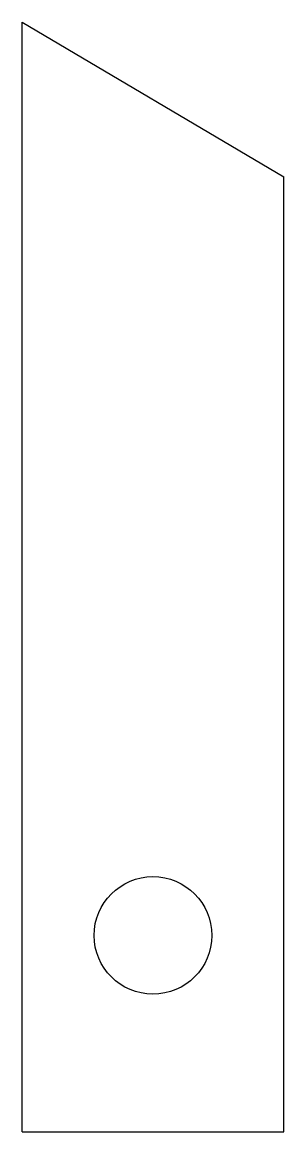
# Model space of a CAD drawing. Extents: x 38 to 78, y 177 to 347.
import ezdxf

# ---------------------------------------------------------------- set-up
doc = ezdxf.new("R2010")
doc.units = 0
doc.layers.get('0').update_dxf_attribs({"linetype": 'CONTINUOUS'})

msp = doc.modelspace()

# ---------------------------------------------------------------- linework, layer by layer
for p, q in [((37.6, 177.42), (37.6, 347.42)), ((37.6, 347.42), (77.6, 323.74)), ((77.6, 177.42), (77.6, 323.74)), ((37.6, 177.42), (77.6, 177.42))]:
    msp.add_line(p, q)
msp.add_circle((57.6, 207.51), 9)

doc.saveas('drawing.dxf')
